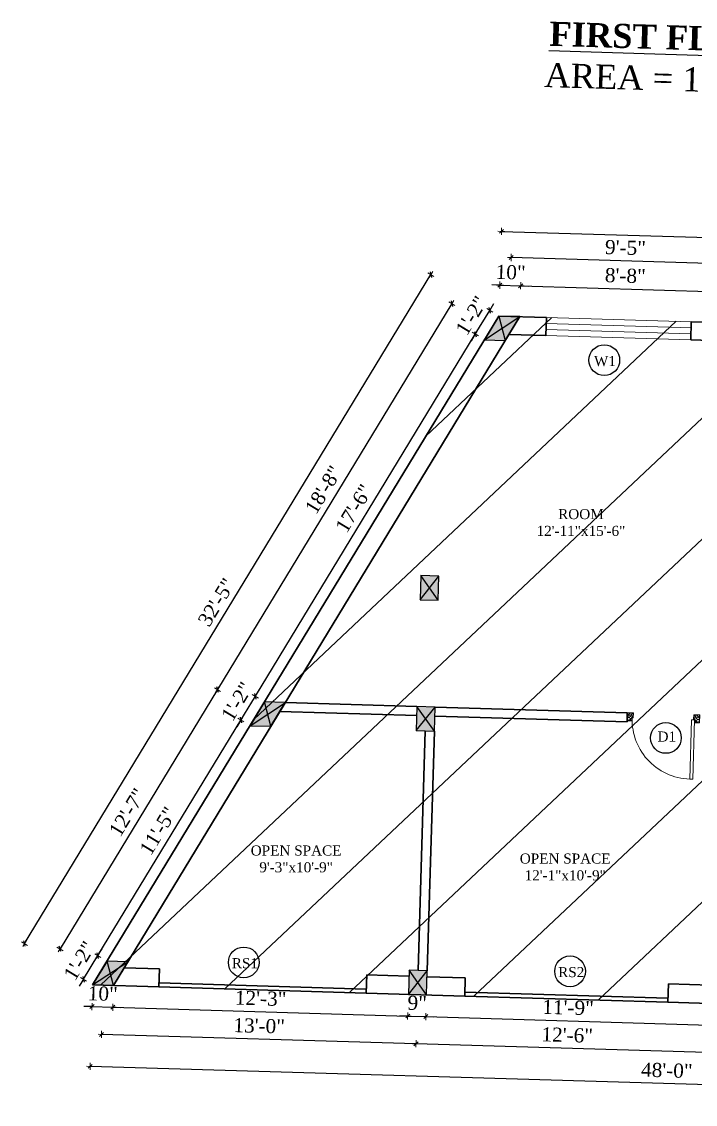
# Model space of a CAD drawing. Header units: inches. Extents: x 4069 to 291496, y -47643 to 12535.
# Drawn here: x 139209 to 139544, y -23339 to -22801 of the extents above; entities that cross this region are included whole.
import ezdxf

# ---------------------------------------------------------------- set-up
doc = ezdxf.new("R2010")
doc.units = ezdxf.units.IN
doc.header["$LTSCALE"] = 5
doc.header["$MEASUREMENT"] = 0
for name, color, linetype, lineweight in [('A-WALL', 7, 'Continuous', 9), ('Dimension', 7, 'Continuous', 18), ('DOOR', 62, 'Continuous', 0), ('Dw', 2, 'Continuous', 18)]:
    doc.layers.add(name, color=color, linetype=linetype, lineweight=lineweight)
doc.layers.add('dim line', color=7, linetype='Continuous', lineweight=15, true_color=0xfab2b2)
doc.layers.add('TEXT', color=6, linetype='Continuous')
doc.layers.add('WALL', color=7, linetype='Continuous')
doc.styles.add('ordinary', font='times.ttf')
doc.dimstyles.new('Copy of 96', dxfattribs={"dimtxt": 7, "dimasz": 4, "dimexe": 0.5, "dimexo": 0.5, "dimgap": 3, "dimtad": 1, "dimdec": 1, "dimzin": 11, "dimdsep": 46, "dimlunit": 4, "dimtxsty": 'ordinary', "dimblk": 'OBLIQUE', "dimcen": 0.09, "dimse1": 1, "dimse2": 1, "dimclrt": 6, "dimazin": 0, "dimtfac": 1, "dimtdec": 1, "dimtix": 1, "dimtmove": 2, "dimatfit": 3, "dimldrblk": 'leader', "dimfxl": 0.5, "dimfxlon": 1, "dimtolj": 1, "dimtzin": 0, "dimarcsym": 0})

# ---------------------------------------------------------------- blocks, each defined once
blk = doc.blocks.new('c2a')
at = {"color": 1, "ltscale": 5}
for p, q in [((18091.63, 4625.76), (18084.82, 4613.76)), ((18101.98, 4625.76), (18091.63, 4625.76)), ((18095.17, 4613.76), (18101.98, 4625.76)), ((18084.82, 4613.76), (18095.17, 4613.76))]:
    blk.add_line(p, q, dxfattribs=at)
blk = doc.blocks.new('A$C27B36B59')
at = {"layer": 'DOOR'}
for p, q in [((0, 4), (0, 0)), ((2.5, 4), (0, 4)), ((0, 0), (3, 0)), ((2.5, 2.5), (2.5, 4)), ((3, 2.5), (2.5, 2.5)), ((3, 0), (3, 2.5))]:
    blk.add_line(p, q, dxfattribs=at)
for centre, radius, start, end in [((-1.4, -0.54), 4.75, 22.1411, 72.838), ((1.34, 2.09), 1.64, 45.138, 144.8948), ((2.21, 0.3), 2.49, 83.3149, 152.658), ((0.13, 0.37), 2.05, 349.4875, 93.6805), ((1.96, -0.47), 2.01, 58.7447, 166.495), ((-0.06, 0.32), 1.13, 343.542, 86.947), ((2.08, -0.4), 1.17, 38.2816, 160.1519)]:
    blk.add_arc(centre, radius, start, end, dxfattribs=at)
blk = doc.blocks.new('D2')
at = {"layer": 'DOOR'}
for p, q in [((74473.95, 24047.59), (74473.95, 24018.09)), ((74473.95, 24047.59), (74475.45, 24047.59)), ((74475.45, 24047.59), (74475.45, 24018.13))]:
    blk.add_line(p, q, dxfattribs=at)
blk.add_arc((74473.95, 24047.59), 29.5, 180, 272.9146, dxfattribs=at)
at = {"layer": 'DOOR', "xscale": -1, "rotation": 180}
blk.add_blockref('A$C27B36B59', (74441.95, 24050.09), dxfattribs=at)
at = {"layer": 'DOOR', "rotation": 180}
blk.add_blockref('A$C27B36B59', (74477.95, 24050.09), dxfattribs=at)
blk = doc.blocks.new('oblique')
at = {"color": 0, "lineweight": -2}
blk.add_line((0.25, 0.25), (-0.25, -0.25), dxfattribs=at)
at = {"layer": 'dim line', "lineweight": 9}
for p, q in [((-0.4375, 0), (0.4375, 0)), ((0, 0.4375), (0, -0.4375))]:
    blk.add_line(p, q, dxfattribs=at)
blk = doc.blocks.new('*D4574')
at = {"layer": 'A-WALL', "color": 0, "lineweight": -2, "ltscale": 50, "transparency": 16777216}
blk.add_line((139554.83, -23313.26), (139404.89, -23308.78), dxfattribs=at)
at = {"layer": 'Defpoints', "color": 0, "ltscale": 50, "transparency": 16777216}
for p in [(139405.62, -23284.38), (139555.55, -23288.85), (139404.89, -23308.78)]:
    blk.add_point(p, dxfattribs=at)
at = {"layer": 'A-WALL', "color": 0, "lineweight": -2, "ltscale": 50, "transparency": 16777216, "xscale": 4, "yscale": 4, "zscale": 4}
for p, rotation in [((139404.89, -23308.78), 178.2899854281411), ((139554.83, -23313.26), 358.2899854281411)]:
    blk.add_blockref('oblique', p, dxfattribs=dict(at, rotation=rotation))
at = {"layer": 'A-WALL', "color": 6, "ltscale": 50, "transparency": 16777216, "insert": (139480.05, -23304.46), "char_height": 7, "attachment_point": 5, "rotation": 358.29, "style": 'ordinary'}
blk.add_mtext('\\A1;12\'-6"', dxfattribs=at)
blk = doc.blocks.new('_OBLIQUE')
at = {"color": 0, "linetype": 'ByBlock'}
blk.add_line((-0.5, -0.5), (0.5, 0.5), dxfattribs=at)
blk = doc.blocks.new('leader')
at = {"layer": 'Dimension'}
for p, q in [((0, -4.33), (0, 4.33)), ((-4.42, 0), (4.42, 0))]:
    blk.add_line(p, q, dxfattribs=at)
blk = doc.blocks.new('*D4575')
at = {"layer": 'A-WALL', "color": 0, "lineweight": -2, "ltscale": 50, "transparency": 16777216}
blk.add_line((139404.89, -23308.78), (139248.64, -23304.12), dxfattribs=at)
at = {"layer": 'Defpoints', "color": 0, "ltscale": 50, "transparency": 16777216}
for p in [(139249.36, -23279.71), (139405.62, -23284.38), (139248.64, -23304.12)]:
    blk.add_point(p, dxfattribs=at)
at = {"layer": 'A-WALL', "color": 0, "lineweight": -2, "ltscale": 50, "transparency": 16777216, "xscale": 4, "yscale": 4, "zscale": 4}
for p, rotation in [((139248.64, -23304.12), 178.2899854281411), ((139404.89, -23308.78), 358.2899854281411)]:
    blk.add_blockref('oblique', p, dxfattribs=dict(at, rotation=rotation))
at = {"layer": 'A-WALL', "color": 6, "ltscale": 50, "transparency": 16777216, "insert": (139326.96, -23299.89), "char_height": 7, "attachment_point": 5, "rotation": 358.29, "style": 'ordinary'}
blk.add_mtext('\\A1;13\'-0"', dxfattribs=at)
blk = doc.blocks.new('*D4028')
at = {"layer": 'A-WALL', "color": 0, "lineweight": -2, "ltscale": 50, "transparency": 16777216}
blk.add_line((139815.73, -23337.1), (139242.98, -23320), dxfattribs=at)
at = {"layer": 'Defpoints', "color": 0, "ltscale": 50, "transparency": 16777216}
for p in [(139244.19, -23279.56), (139816.94, -23296.66), (139242.98, -23320)]:
    blk.add_point(p, dxfattribs=at)
at = {"layer": 'A-WALL', "color": 0, "lineweight": -2, "ltscale": 50, "transparency": 16777216, "xscale": 4, "yscale": 4, "zscale": 4}
for p, rotation in [((139242.98, -23320), 178.2899854281411), ((139815.73, -23337.1), 358.2899854281411)]:
    blk.add_blockref('oblique', p, dxfattribs=dict(at, rotation=rotation))
at = {"layer": 'A-WALL', "color": 6, "ltscale": 50, "transparency": 16777216, "insert": (139529.55, -23322), "char_height": 7, "attachment_point": 5, "rotation": 358.29, "style": 'ordinary'}
blk.add_mtext('\\A1;48\'-0"', dxfattribs=at)
blk = doc.blocks.new('*D4576')
at = {"layer": 'A-WALL', "color": 0, "lineweight": -2, "ltscale": 50, "transparency": 16777216}
for p, q in [((139239.63, -23276.78), (139246.8, -23264.99)), ((139246.8, -23264.99), (139248.87, -23261.57)), ((139239.63, -23276.78), (139237.55, -23280.2))]:
    blk.add_line(p, q, dxfattribs=at)
at = {"layer": 'Defpoints', "color": 0, "ltscale": 50, "transparency": 16777216}
for p in [(139246.8, -23264.99), (139251.36, -23267.77), (139244.19, -23279.56)]:
    blk.add_point(p, dxfattribs=at)
at = {"layer": 'A-WALL', "color": 0, "lineweight": -2, "ltscale": 50, "transparency": 16777216, "xscale": 4, "yscale": 4, "zscale": 4}
for p, rotation in [((139246.8, -23264.99), 238.7014709223615), ((139239.63, -23276.78), 58.70147092236149)]:
    blk.add_blockref('oblique', p, dxfattribs=dict(at, rotation=rotation))
at = {"layer": 'A-WALL', "color": 6, "ltscale": 50, "transparency": 16777216, "insert": (139237.66, -23267.51), "char_height": 7, "attachment_point": 5, "rotation": 58.7015, "style": 'ordinary'}
blk.add_mtext('\\A1;1\'-2"', dxfattribs=at)
blk = doc.blocks.new('*D4577')
at = {"layer": 'A-WALL', "color": 0, "lineweight": -2, "ltscale": 50, "transparency": 16777216}
blk.add_line((139246.8, -23264.99), (139317.89, -23148.06), dxfattribs=at)
at = {"layer": 'Defpoints', "color": 0, "ltscale": 50, "transparency": 16777216}
for p in [(139317.89, -23148.06), (139322.45, -23150.84), (139251.36, -23267.77)]:
    blk.add_point(p, dxfattribs=at)
at = {"layer": 'A-WALL', "color": 0, "lineweight": -2, "ltscale": 50, "transparency": 16777216, "xscale": 4, "yscale": 4, "zscale": 4}
for p, rotation in [((139317.89, -23148.06), 58.70147092263156), ((139246.8, -23264.99), 238.7014709226316)]:
    blk.add_blockref('oblique', p, dxfattribs=dict(at, rotation=rotation))
at = {"layer": 'A-WALL', "color": 6, "ltscale": 50, "transparency": 16777216, "insert": (139276.74, -23203.12), "char_height": 7, "attachment_point": 5, "rotation": 58.7015, "style": 'ordinary'}
blk.add_mtext('\\A1;11\'-5"', dxfattribs=at)
blk = doc.blocks.new('*D4578')
at = {"layer": 'A-WALL', "color": 0, "lineweight": -2, "ltscale": 50, "transparency": 16777216}
for p, q in [((139317.89, -23148.06), (139325.06, -23136.27)), ((139325.06, -23136.27), (139327.13, -23132.85)), ((139317.89, -23148.06), (139315.81, -23151.48))]:
    blk.add_line(p, q, dxfattribs=at)
at = {"layer": 'Defpoints', "color": 0, "ltscale": 50, "transparency": 16777216}
for p in [(139325.06, -23136.27), (139329.62, -23139.05), (139322.45, -23150.84)]:
    blk.add_point(p, dxfattribs=at)
at = {"layer": 'A-WALL', "color": 0, "lineweight": -2, "ltscale": 50, "transparency": 16777216, "xscale": 4, "yscale": 4, "zscale": 4}
for p, rotation in [((139325.06, -23136.27), 238.7014709226316), ((139317.89, -23148.06), 58.70147092263153)]:
    blk.add_blockref('oblique', p, dxfattribs=dict(at, rotation=rotation))
at = {"layer": 'A-WALL', "color": 6, "ltscale": 50, "transparency": 16777216, "insert": (139315.92, -23138.79), "char_height": 7, "attachment_point": 5, "rotation": 58.7015, "style": 'ordinary'}
blk.add_mtext('\\A1;1\'-2"', dxfattribs=at)
blk = doc.blocks.new('*D4579')
at = {"layer": 'A-WALL', "color": 0, "lineweight": -2, "ltscale": 50, "transparency": 16777216}
blk.add_line((139325.06, -23136.27), (139434.38, -22956.45), dxfattribs=at)
at = {"layer": 'Defpoints', "color": 0, "ltscale": 50, "transparency": 16777216}
for p in [(139434.38, -22956.45), (139438.95, -22959.23), (139329.62, -23139.05)]:
    blk.add_point(p, dxfattribs=at)
at = {"layer": 'A-WALL', "color": 0, "lineweight": -2, "ltscale": 50, "transparency": 16777216, "xscale": 4, "yscale": 4, "zscale": 4}
for p, rotation in [((139434.38, -22956.45), 58.70147092263156), ((139325.06, -23136.27), 238.7014709226316)]:
    blk.add_blockref('oblique', p, dxfattribs=dict(at, rotation=rotation))
at = {"layer": 'A-WALL', "color": 6, "ltscale": 50, "transparency": 16777216, "insert": (139374.1, -23042.95), "char_height": 7, "attachment_point": 5, "rotation": 58.7015, "style": 'ordinary'}
blk.add_mtext('\\A1;17\'-6"', dxfattribs=at)
blk = doc.blocks.new('*D4580')
at = {"layer": 'A-WALL', "color": 0, "lineweight": -2, "ltscale": 50, "transparency": 16777216}
for p, q in [((139441.55, -22944.66), (139443.63, -22941.24)), ((139434.38, -22956.45), (139441.55, -22944.66)), ((139434.38, -22956.45), (139432.3, -22959.87))]:
    blk.add_line(p, q, dxfattribs=at)
at = {"layer": 'Defpoints', "color": 0, "ltscale": 50, "transparency": 16777216}
for p in [(139441.55, -22944.66), (139446.11, -22947.44), (139438.95, -22959.23)]:
    blk.add_point(p, dxfattribs=at)
at = {"layer": 'A-WALL', "color": 0, "lineweight": -2, "ltscale": 50, "transparency": 16777216, "xscale": 4, "yscale": 4, "zscale": 4}
for p, rotation in [((139441.55, -22944.66), 238.7014709226316), ((139434.38, -22956.45), 58.70147092263153)]:
    blk.add_blockref('oblique', p, dxfattribs=dict(at, rotation=rotation))
at = {"layer": 'A-WALL', "color": 6, "ltscale": 50, "transparency": 16777216, "insert": (139432.41, -22947.18), "char_height": 7, "attachment_point": 5, "rotation": 58.7015, "style": 'ordinary'}
blk.add_mtext('\\A1;1\'-2"', dxfattribs=at)
blk = doc.blocks.new('*D4581')
at = {"layer": 'A-WALL', "color": 0, "lineweight": -2, "ltscale": 50, "transparency": 16777216}
blk.add_line((139422.75, -22941.3), (139306.25, -23132.91), dxfattribs=at)
at = {"layer": 'Defpoints', "color": 0, "ltscale": 50, "transparency": 16777216}
for p in [(139442.53, -22953.33), (139306.25, -23132.91), (139326.04, -23144.94)]:
    blk.add_point(p, dxfattribs=at)
at = {"layer": 'A-WALL', "color": 0, "lineweight": -2, "ltscale": 50, "transparency": 16777216, "xscale": 4, "yscale": 4, "zscale": 4}
for p, rotation in [((139422.75, -22941.3), 58.7014709224049), ((139306.25, -23132.91), 238.7014709224049)]:
    blk.add_blockref('oblique', p, dxfattribs=dict(at, rotation=rotation))
at = {"layer": 'A-WALL', "color": 6, "ltscale": 50, "transparency": 16777216, "insert": (139358.9, -23033.7), "char_height": 7, "attachment_point": 5, "rotation": 58.7015, "style": 'ordinary'}
blk.add_mtext('\\A1;18\'-8"', dxfattribs=at)
blk = doc.blocks.new('*D4582')
at = {"layer": 'A-WALL', "color": 0, "lineweight": -2, "ltscale": 50, "transparency": 16777216}
blk.add_line((139306.25, -23132.91), (139227.99, -23261.64), dxfattribs=at)
at = {"layer": 'Defpoints', "color": 0, "ltscale": 50, "transparency": 16777216}
for p in [(139326.04, -23144.94), (139227.99, -23261.64), (139247.78, -23273.66)]:
    blk.add_point(p, dxfattribs=at)
at = {"layer": 'A-WALL', "color": 0, "lineweight": -2, "ltscale": 50, "transparency": 16777216, "xscale": 4, "yscale": 4, "zscale": 4}
for p, rotation in [((139306.25, -23132.91), 58.7014709226316), ((139227.99, -23261.64), 238.7014709226316)]:
    blk.add_blockref('oblique', p, dxfattribs=dict(at, rotation=rotation))
at = {"layer": 'A-WALL', "color": 6, "ltscale": 50, "transparency": 16777216, "insert": (139261.51, -23193.86), "char_height": 7, "attachment_point": 5, "rotation": 58.7015, "style": 'ordinary'}
blk.add_mtext('\\A1;12\'-7"', dxfattribs=at)
blk = doc.blocks.new('*D4029')
at = {"layer": 'A-WALL', "color": 0, "lineweight": -2, "ltscale": 50, "transparency": 16777216}
blk.add_line((139210.42, -23259.02), (139412.34, -22926.9), dxfattribs=at)
at = {"layer": 'Defpoints', "color": 0, "ltscale": 50, "transparency": 16777216}
for p in [(139412.34, -22926.9), (139446.11, -22947.44), (139244.19, -23279.56)]:
    blk.add_point(p, dxfattribs=at)
at = {"layer": 'A-WALL', "color": 0, "lineweight": -2, "ltscale": 50, "transparency": 16777216, "xscale": 4, "yscale": 4, "zscale": 4}
for p, rotation in [((139412.34, -22926.9), 58.70147092240745), ((139210.42, -23259.02), 238.7014709224074)]:
    blk.add_blockref('oblique', p, dxfattribs=dict(at, rotation=rotation))
at = {"layer": 'A-WALL', "color": 6, "ltscale": 50, "transparency": 16777216, "insert": (139305.77, -23089.55), "char_height": 7, "attachment_point": 5, "rotation": 58.7015, "style": 'ordinary'}
blk.add_mtext('\\A1;32\'-5"', dxfattribs=at)
blk = doc.blocks.new('*D4583')
at = {"layer": 'A-WALL', "color": 0, "lineweight": -2, "ltscale": 50, "transparency": 16777216}
for p, q in [((139446.57, -22932.13), (139442.57, -22932.01)), ((139446.57, -22932.13), (139456.92, -22932.44)), ((139456.92, -22932.44), (139460.91, -22932.56))]:
    blk.add_line(p, q, dxfattribs=at)
at = {"layer": 'Defpoints', "color": 0, "ltscale": 50, "transparency": 16777216}
for p in [(139456.92, -22932.44), (139446.11, -22947.44), (139456.46, -22947.74)]:
    blk.add_point(p, dxfattribs=at)
at = {"layer": 'A-WALL', "color": 0, "lineweight": -2, "ltscale": 50, "transparency": 16777216, "xscale": 4, "yscale": 4, "zscale": 4}
for p, rotation in [((139446.57, -22932.13), 358.2899854281607), ((139456.92, -22932.44), 178.2899854281607)]:
    blk.add_blockref('oblique', p, dxfattribs=dict(at, rotation=rotation))
at = {"layer": 'A-WALL', "color": 6, "ltscale": 50, "transparency": 16777216, "insert": (139451.94, -22925.73), "char_height": 7, "attachment_point": 5, "rotation": 358.29, "style": 'ordinary'}
blk.add_mtext('\\A1;10"', dxfattribs=at)
blk = doc.blocks.new('*D4584')
at = {"layer": 'A-WALL', "color": 0, "lineweight": -2, "ltscale": 50, "transparency": 16777216}
blk.add_line((139456.92, -22932.44), (139560.52, -22935.53), dxfattribs=at)
at = {"layer": 'Defpoints', "color": 0, "ltscale": 50, "transparency": 16777216}
for p in [(139560.52, -22935.53), (139456.46, -22947.74), (139560.06, -22950.84)]:
    blk.add_point(p, dxfattribs=at)
at = {"layer": 'A-WALL', "color": 0, "lineweight": -2, "ltscale": 50, "transparency": 16777216, "xscale": 4, "yscale": 4, "zscale": 4}
for p, rotation in [((139456.92, -22932.44), 178.2899854281412), ((139560.52, -22935.53), 358.2899854281412)]:
    blk.add_blockref('oblique', p, dxfattribs=dict(at, rotation=rotation))
at = {"layer": 'A-WALL', "color": 6, "ltscale": 50, "transparency": 16777216, "insert": (139508.91, -22927.43), "char_height": 7, "attachment_point": 5, "rotation": 358.29, "style": 'ordinary'}
blk.add_mtext('\\A1;8\'-8"', dxfattribs=at)
blk = doc.blocks.new('*D4592')
at = {"layer": 'A-WALL', "color": 0, "lineweight": -2, "ltscale": 50, "transparency": 16777216}
blk.add_line((139565.43, -22921.77), (139452.16, -22918.39), dxfattribs=at)
at = {"layer": 'Defpoints', "color": 0, "ltscale": 50, "transparency": 16777216}
for p in [(139452.16, -22918.39), (139451.29, -22947.59), (139564.56, -22950.97)]:
    blk.add_point(p, dxfattribs=at)
at = {"layer": 'A-WALL', "color": 0, "lineweight": -2, "ltscale": 50, "transparency": 16777216, "xscale": 4, "yscale": 4, "zscale": 4}
for p, rotation in [((139452.16, -22918.39), 178.2899854281411), ((139565.43, -22921.77), 358.2899854281411)]:
    blk.add_blockref('oblique', p, dxfattribs=dict(at, rotation=rotation))
at = {"layer": 'A-WALL', "color": 6, "ltscale": 50, "transparency": 16777216, "insert": (139508.99, -22913.51), "char_height": 7, "attachment_point": 5, "rotation": 358.29, "style": 'ordinary'}
blk.add_mtext('\\A1;9\'-5"', dxfattribs=at)
blk = doc.blocks.new('*D4030')
at = {"layer": 'A-WALL', "color": 0, "lineweight": -2, "ltscale": 50, "transparency": 16777216}
blk.add_line((139447.37, -22905.4), (139826.2, -22916.71), dxfattribs=at)
at = {"layer": 'Defpoints', "color": 0, "ltscale": 50, "transparency": 16777216}
for p in [(139826.2, -22916.71), (139446.11, -22947.44), (139824.95, -22958.75)]:
    blk.add_point(p, dxfattribs=at)
at = {"layer": 'A-WALL', "color": 0, "lineweight": -2, "ltscale": 50, "transparency": 16777216, "xscale": 4, "yscale": 4, "zscale": 4}
for p, rotation in [((139447.37, -22905.4), 178.2899854281411), ((139826.2, -22916.71), 358.2899854281411)]:
    blk.add_blockref('oblique', p, dxfattribs=dict(at, rotation=rotation))
at = {"layer": 'A-WALL', "color": 6, "ltscale": 50, "transparency": 16777216, "insert": (139636.98, -22904.48), "char_height": 7, "attachment_point": 5, "rotation": 358.29, "style": 'ordinary'}
blk.add_mtext('\\A1;31\'-7"', dxfattribs=at)
blk = doc.blocks.new('*D4031')
at = {"layer": 'A-WALL', "color": 0, "lineweight": -2, "ltscale": 50, "transparency": 16777216}
for p, q in [((139243.87, -23290.31), (139239.87, -23290.19)), ((139243.87, -23290.31), (139254.22, -23290.62)), ((139254.22, -23290.62), (139258.21, -23290.74))]:
    blk.add_line(p, q, dxfattribs=at)
at = {"layer": 'Defpoints', "color": 0, "ltscale": 50, "transparency": 16777216}
for p in [(139244.19, -23279.56), (139254.54, -23279.87), (139254.22, -23290.62)]:
    blk.add_point(p, dxfattribs=at)
at = {"layer": 'A-WALL', "color": 0, "lineweight": -2, "ltscale": 50, "transparency": 16777216, "xscale": 4, "yscale": 4, "zscale": 4}
for p, rotation in [((139243.87, -23290.31), 358.2899854281411), ((139254.22, -23290.62), 178.2899854281411)]:
    blk.add_blockref('oblique', p, dxfattribs=dict(at, rotation=rotation))
at = {"layer": 'A-WALL', "color": 6, "ltscale": 50, "transparency": 16777216, "insert": (139249.24, -23283.91), "char_height": 7, "attachment_point": 5, "rotation": 358.29, "style": 'ordinary'}
blk.add_mtext('\\A1;10"', dxfattribs=at)
blk = doc.blocks.new('*D4032')
at = {"layer": 'A-WALL', "color": 0, "lineweight": -2, "ltscale": 50, "transparency": 16777216}
blk.add_line((139254.22, -23290.62), (139400.8, -23295), dxfattribs=at)
at = {"layer": 'Defpoints', "color": 0, "ltscale": 50, "transparency": 16777216}
for p in [(139254.54, -23279.87), (139401.12, -23284.24), (139400.8, -23295)]:
    blk.add_point(p, dxfattribs=at)
at = {"layer": 'A-WALL', "color": 0, "lineweight": -2, "ltscale": 50, "transparency": 16777216, "xscale": 4, "yscale": 4, "zscale": 4}
for p, rotation in [((139254.22, -23290.62), 178.2899854281411), ((139400.8, -23295), 358.2899854281411)]:
    blk.add_blockref('oblique', p, dxfattribs=dict(at, rotation=rotation))
at = {"layer": 'A-WALL', "color": 6, "ltscale": 50, "transparency": 16777216, "insert": (139327.7, -23286.25), "char_height": 7, "attachment_point": 5, "rotation": 358.29, "style": 'ordinary'}
blk.add_mtext('\\A1;12\'-3"', dxfattribs=at)
blk = doc.blocks.new('*D4033')
at = {"layer": 'A-WALL', "color": 0, "lineweight": -2, "ltscale": 50, "transparency": 16777216}
for p, q in [((139400.8, -23295), (139396.8, -23294.88)), ((139400.8, -23295), (139409.8, -23295.27)), ((139409.8, -23295.27), (139413.8, -23295.39))]:
    blk.add_line(p, q, dxfattribs=at)
at = {"layer": 'Defpoints', "color": 0, "ltscale": 50, "transparency": 16777216}
for p in [(139401.12, -23284.24), (139410.12, -23284.51), (139409.8, -23295.27)]:
    blk.add_point(p, dxfattribs=at)
at = {"layer": 'A-WALL', "color": 0, "lineweight": -2, "ltscale": 50, "transparency": 16777216, "xscale": 4, "yscale": 4, "zscale": 4}
for p, rotation in [((139400.8, -23295), 358.2899854281411), ((139409.8, -23295.27), 178.2899854281411)]:
    blk.add_blockref('oblique', p, dxfattribs=dict(at, rotation=rotation))
at = {"layer": 'A-WALL', "color": 6, "ltscale": 50, "transparency": 16777216, "insert": (139405.5, -23288.56), "char_height": 7, "attachment_point": 5, "rotation": 358.29, "style": 'ordinary'}
blk.add_mtext('\\A1;9"', dxfattribs=at)
blk = doc.blocks.new('*D4034')
at = {"layer": 'A-WALL', "color": 0, "lineweight": -2, "ltscale": 50, "transparency": 16777216}
blk.add_line((139409.8, -23295.27), (139550.73, -23299.47), dxfattribs=at)
at = {"layer": 'Defpoints', "color": 0, "ltscale": 50, "transparency": 16777216}
for p in [(139410.12, -23284.51), (139551.06, -23288.72), (139550.73, -23299.47)]:
    blk.add_point(p, dxfattribs=at)
at = {"layer": 'A-WALL', "color": 0, "lineweight": -2, "ltscale": 50, "transparency": 16777216, "xscale": 4, "yscale": 4, "zscale": 4}
for p, rotation in [((139409.8, -23295.27), 178.2899854281411), ((139550.73, -23299.47), 358.2899854281411)]:
    blk.add_blockref('oblique', p, dxfattribs=dict(at, rotation=rotation))
at = {"layer": 'A-WALL', "color": 6, "ltscale": 50, "transparency": 16777216, "insert": (139480.46, -23290.8), "char_height": 7, "attachment_point": 5, "rotation": 358.29, "style": 'ordinary'}
blk.add_mtext('\\A1;11\'-9"', dxfattribs=at)

msp = doc.modelspace()

# ---------------------------------------------------------------- hatches: boundary and pattern name
at = {"layer": 'WALL', "linetype": 'ByBlock', "ltscale": 5, "true_color": 0xf8991e}
h = msp.add_hatch(dxfattribs=at)
h.set_pattern_fill('ANSI31', color=30, scale=350, angle=-1.7100146)
h.set_pattern_definition([(43.29, (132879.9, -20503.353), (-29.999, 31.8453), [])])
h.paths.add_polyline_path([(139244.19237, -23279.55849), (139446.11425, -22947.43612), (139824.94547, -22958.74584), (139817.11623, -23290.66003), (139816.93719, -23296.65735)])
h = msp.add_hatch(color=30, dxfattribs=at)
h.dxf.hatch_style = 1
h.paths.add_polyline_path([(139447.70237, -22953.48621), (139449.29048, -22959.53629), (139456.4593, -22947.74496)])
h.paths.add_polyline_path([(139447.70237, -22953.48621), (139456.4593, -22947.74496), (139446.11425, -22947.43612)])
h.paths.add_polyline_path([(139446.11425, -22947.43612), (139438.94543, -22959.22745), (139447.70237, -22953.48621)])
h.paths.add_polyline_path([(139447.70237, -22953.48621), (139438.94543, -22959.22745), (139449.29048, -22959.53629)])
h = msp.add_hatch(color=30, dxfattribs=at)
h.dxf.hatch_style = 1
h.paths.add_polyline_path([(139411.64823, -23082.46776), (139406.97119, -23088.3308), (139415.96718, -23088.59937)])
h.paths.add_polyline_path([(139415.96718, -23088.59937), (139416.32528, -23076.60471), (139411.64823, -23082.46776)])
h.paths.add_polyline_path([(139411.64823, -23082.46776), (139416.32528, -23076.60471), (139407.32928, -23076.33614)])
h.paths.add_polyline_path([(139407.32928, -23076.33614), (139406.97119, -23088.3308), (139411.64823, -23082.46776)])
h = msp.add_hatch(color=30, dxfattribs=at)
h.dxf.hatch_style = 1
h.paths.add_polyline_path([(139331.20897, -23145.09526), (139332.79708, -23151.14535), (139339.96591, -23139.35402)])
h.paths.add_polyline_path([(139331.20897, -23145.09526), (139339.96591, -23139.35402), (139329.62086, -23139.04518)])
h.paths.add_polyline_path([(139329.62086, -23139.04518), (139322.45203, -23150.8365), (139331.20897, -23145.09526)])
h.paths.add_polyline_path([(139331.20897, -23145.09526), (139322.45203, -23150.8365), (139332.79708, -23151.14535)])
h = msp.add_hatch(color=30, dxfattribs=at)
h.dxf.hatch_style = 1
h.paths.add_polyline_path([(139409.70857, -23147.43881), (139405.03153, -23153.30185), (139414.02752, -23153.57042)])
h.paths.add_polyline_path([(139414.02752, -23153.57042), (139414.38561, -23141.57577), (139409.70857, -23147.43881)])
h.paths.add_polyline_path([(139409.70857, -23147.43881), (139414.38561, -23141.57577), (139405.38962, -23141.3072)])
h.paths.add_polyline_path([(139405.38962, -23141.3072), (139405.03153, -23153.30185), (139409.70857, -23147.43881)])
h = msp.add_hatch(color=30, dxfattribs=at)
h.dxf.hatch_style = 1
h.paths.add_polyline_path([(139252.94931, -23273.81725), (139254.53742, -23279.86733), (139261.70624, -23268.076)])
h.paths.add_polyline_path([(139252.94931, -23273.81725), (139261.70624, -23268.076), (139251.36119, -23267.76716)])
h.paths.add_polyline_path([(139251.36119, -23267.76716), (139244.19237, -23279.55849), (139252.94931, -23273.81725)])
h.paths.add_polyline_path([(139252.94931, -23273.81725), (139244.19237, -23279.55849), (139254.53742, -23279.86733)])
h = msp.add_hatch(color=30, dxfattribs=at)
h.dxf.hatch_style = 1
h.paths.add_polyline_path([(139405.79941, -23278.38047), (139401.12237, -23284.24351), (139410.11836, -23284.51208)])
h.paths.add_polyline_path([(139410.11836, -23284.51208), (139410.47645, -23272.51743), (139405.79941, -23278.38047)])
h.paths.add_polyline_path([(139405.79941, -23278.38047), (139410.47645, -23272.51743), (139401.48046, -23272.24886)])
h.paths.add_polyline_path([(139401.48046, -23272.24886), (139401.12237, -23284.24351), (139405.79941, -23278.38047)])

# ---------------------------------------------------------------- linework, layer by layer
at = {"color": 1, "ltscale": 5}
for p, q in [((139438.94543, -22959.22745), (139456.4593, -22947.74496)), ((139446.11425, -22947.43612), (139449.29048, -22959.53629)), ((139406.97119, -23088.3308), (139416.32528, -23076.60471)), ((139415.96718, -23088.59937), (139407.32928, -23076.33614)), ((139322.45203, -23150.8365), (139339.96591, -23139.35402)), ((139332.79708, -23151.14535), (139329.62086, -23139.04518)), ((139405.03153, -23153.30185), (139414.38561, -23141.57577)), ((139414.02752, -23153.57042), (139405.38962, -23141.3072)), ((139244.19237, -23279.55849), (139261.70624, -23268.076)), ((139254.53742, -23279.86733), (139251.36119, -23267.76716)), ((139401.12237, -23284.24351), (139410.47645, -23272.51743)), ((139410.11836, -23284.51208), (139401.48046, -23272.24886))]:
    msp.add_line(p, q, dxfattribs=at)
at = {"layer": 'A-WALL', "lineweight": 30}
for p, q in [((139244.19237, -23279.55849), (139446.11425, -22947.43612)), ((139254.53742, -23279.86733), (139456.4593, -22947.74496)), ((139469.72336, -22948.14095), (139446.11425, -22947.43612)), ((139469.45479, -22957.13694), (139469.72336, -22948.14095)), ((139541.42273, -22959.28549), (139541.69129, -22950.2895)), ((139589.05049, -22951.70337), (139541.69129, -22950.2895)), ((139469.45479, -22957.13694), (139451.08269, -22956.58846)), ((139559.79483, -22959.83398), (139541.42273, -22959.28549)), ((139405.38962, -23141.3072), (139339.96591, -23139.35402)), ((139509.90951, -23144.42756), (139414.38561, -23141.57577)), ((139405.25534, -23145.80519), (139337.2776, -23143.77577)), ((139509.77523, -23148.92556), (139414.25133, -23146.07376)), ((139509.90951, -23144.42756), (139509.77523, -23148.92556)), ((139405.97845, -23272.38314), (139409.52953, -23153.43614)), ((139410.47645, -23272.51743), (139414.02752, -23153.57042)), ((139259.91404, -23271.02384), (139277.44624, -23271.54725)), ((139277.17767, -23280.54324), (139277.44624, -23271.54725)), ((139380.1318, -23283.61686), (139380.40037, -23274.62086)), ((139380.40037, -23274.62086), (139401.39093, -23275.24752)), ((139410.38693, -23275.51609), (139429.37855, -23276.08307)), ((139429.10998, -23285.07906), (139429.37855, -23276.08307)), ((139244.19237, -23279.55849), (139277.17767, -23280.54324)), ((139277.17767, -23280.54324), (139380.1318, -23283.61686)), ((139277.23735, -23278.54413), (139380.19148, -23281.61775)), ((139530.065, -23288.093), (139530.33357, -23279.09701)), ((139530.33357, -23279.09701), (139551.32413, -23279.72367)), ((139380.1318, -23283.61686), (139429.10998, -23285.07906)), ((139429.10998, -23285.07906), (139530.065, -23288.093)), ((139429.16966, -23283.07995), (139530.12468, -23286.09389)), ((139530.065, -23288.093), (139581.04229, -23289.61489))]:
    msp.add_line(p, q, dxfattribs=at)
at = {"layer": 'Dw', "color": 3}
for p, q in [((139469.72336, -22948.14095), (139541.69129, -22950.2895)), ((139469.63384, -22951.13962), (139541.60177, -22953.28817)), ((139469.45479, -22957.13694), (139541.42273, -22959.28549)), ((139469.54431, -22954.13828), (139541.51225, -22956.28683))]:
    msp.add_line(p, q, dxfattribs=at)
at = {"layer": 'TEXT'}
for centre in [(139498.46332, -22969.3568), (139529.07151, -23156.92455), (139319.2987, -23268.38214), (139481.45764, -23272.8075)]:
    msp.add_circle(centre, 7.64038, dxfattribs=at)
at = {"layer": 'WALL', "color": 2, "linetype": 'ByBlock', "ltscale": 5}
for points in [[(139438.94543, -22959.22745), (139449.29048, -22959.53629), (139456.4593, -22947.74496), (139446.11425, -22947.43612)], [(139406.97119, -23088.3308), (139415.96718, -23088.59937), (139416.32528, -23076.60471), (139407.32928, -23076.33614)], [(139322.45203, -23150.8365), (139332.79708, -23151.14535), (139339.96591, -23139.35402), (139329.62086, -23139.04518)], [(139405.03153, -23153.30185), (139414.02752, -23153.57042), (139414.38561, -23141.57577), (139405.38962, -23141.3072)], [(139244.19237, -23279.55849), (139254.53742, -23279.86733), (139261.70624, -23268.076), (139251.36119, -23267.76716)], [(139401.12237, -23284.24351), (139410.11836, -23284.51208), (139410.47645, -23272.51743), (139401.48046, -23272.24886)]]:
    msp.add_lwpolyline(points, close=True, dxfattribs=at)

# ---------------------------------------------------------------- block references
at = {"layer": 'WALL', "color": 2, "linetype": 'ByBlock', "ltscale": 5, "rotation": 358.2899854281413}
for p in [(121224.50114, -27031.26367), (121108.00774, -27222.87273), (121029.74808, -27351.59471)]:
    msp.add_blockref('c2a', p, dxfattribs=at)
at = {"layer": 'WALL', "color": 2, "linetype": 'ByBlock', "rotation": 358.2899854281413}
msp.add_blockref('D2', (64383.43273, -44962.38616), dxfattribs=at)

# ---------------------------------------------------------------- texts
at = {"layer": 'TEXT', "style": 'ordinary'}
for s, p in [('W1', (139493.34113, -22972.26937)), ('D1', (139524.91792, -23158.72653)), ('RS1', (139313.36628, -23271.27051)), ('RS2', (139475.52522, -23275.69588))]:
    msp.add_text(s, height=5, dxfattribs=at).set_placement(p)
at = {"layer": 'TEXT', "char_height": 12, "width": 219.8150831, "attachment_point": 8, "rotation": 358.2895973, "style": 'ordinary'}
for s, insert in [('{\\fTimes New Roman|b1|i0|c0|p18;\\LFIRST FLOOR PLAN}', (139559.11281, -22816.08209)), ('AREA = 1205.23 sq. ft.', (139554.80627, -22840.20507))]:
    msp.add_mtext(s, dxfattribs=dict(at, insert=insert))
at = {"layer": 'TEXT', "char_height": 5, "attachment_point": 8, "style": 'ordinary'}
for s, insert in [('ROOM\\P12\'-11"x15\'-6"', (139486.85767, -23056.69436)), ('OPEN SPACE\\P9\'-3"x10\'-9"', (139345.31134, -23223.71928)), ('OPEN SPACE\\P12\'-1"x10\'-9"', (139479.02754, -23227.71128))]:
    msp.add_mtext_dynamic_manual_height_columns(s, width=101.5687276, gutter_width=1720.71691, heights=[0], dxfattribs=dict(at, insert=insert))

# ---------------------------------------------------------------- dimensions: what is measured, and where the dimension line sits
at = {"layer": 'A-WALL', "ltscale": 50}
for base, p1, p2, angle, picture, middle in [((139826.20054, -22916.70577), (139446.11425, -22947.43612), (139824.94547, -22958.74584), 358.2899854, '*D4030', (139636.98101, -22904.48318)), ((139452.15858, -22918.38856), (139564.5614, -22950.97227), (139451.28678, -22947.59054), 358.2899854, '*D4592', (139508.99197, -22913.5117)), ((139560.52036, -22935.53176), (139456.4593, -22947.74496), (139560.0634, -22950.83799), 178.2899854, '*D4584', (139508.91408, -22927.42761)), ((139441.54973, -22944.66101), (139438.94543, -22959.22745), (139446.11425, -22947.43612), 238.7014709, '*D4580', (139432.41125, -22947.17994)), ((139434.38091, -22956.45233), (139329.62086, -23139.04518), (139438.94543, -22959.22745), 238.7014709, '*D4579', (139374.10418, -23042.94776)), ((139325.05634, -23136.27006), (139322.45203, -23150.8365), (139329.62086, -23139.04518), 238.7014709, '*D4578', (139315.91785, -23138.789)), ((139227.995, -23261.63601), (139326.03645, -23144.94084), (139247.77678, -23273.66282), 58.7014709, '*D4582', (139261.51039, -23193.86158)), ((139317.88751, -23148.06139), (139251.36119, -23267.76716), (139322.45203, -23150.8365), 238.7014709, '*D4577', (139276.73627, -23203.11853)), ((139254.21636, -23290.62153), (139244.19237, -23279.55849), (139254.53742, -23279.86733), 358.2899854, '*D4031', (139249.23961, -23283.90946)), ((139248.63638, -23304.11537), (139405.62036, -23284.3778), (139249.36489, -23279.71291), 358.2899854, '*D4575', (139326.95988, -23299.89017)), ((139400.80131, -23294.99771), (139254.53742, -23279.86733), (139401.12237, -23284.24351), 358.2899854, '*D4032', (139327.70461, -23286.25198)), ((139409.7973, -23295.26628), (139401.12237, -23284.24351), (139410.11836, -23284.51208), 358.2899854, '*D4033', (139405.49538, -23288.56426)), ((139404.89184, -23308.78026), (139555.55356, -23288.85394), (139405.62036, -23284.3778), 358.2899854, '*D4574', (139480.05422, -23304.46069)), ((139550.73451, -23299.47385), (139410.11836, -23284.51208), (139551.05556, -23288.71966), 358.2899854, '*D4034', (139480.46198, -23290.80233))]:
    dim = msp.add_linear_dim(base=base, p1=p1, p2=p2, angle=angle, dimstyle='Copy of 96', override={"dimdec": 0, "dimblk": 'oblique', "dimtdec": 0, "dimarcsym": 1}, dxfattribs=at)
    dim.commit()
    dim.dimension.update_dxf_attribs({"geometry": picture, "text_midpoint": middle})
for p1, p2, distance, picture, middle in [((139446.11425, -22947.43612), (139456.4593, -22947.74496), 15.31305, '*D4583', (139451.93951, -22925.72667)), ((139244.19237, -23279.55849), (139446.11425, -22947.43612), 39.52759, '*D4029', (139305.77227, -23089.55464)), ((139442.52984, -22953.33178), (139326.03645, -23144.94084), -23.15088, '*D4581', (139358.89554, -23033.7013)), ((139244.19237, -23279.55849), (139251.36119, -23267.76716), 5.34192, '*D4576', (139237.65819, -23267.51098))]:
    dim = msp.add_aligned_dim(p1=p1, p2=p2, distance=distance, dimstyle='Copy of 96', override={"dimdec": 0, "dimblk": 'oblique', "dimtdec": 0, "dimarcsym": 1}, dxfattribs=at)
    dim.commit()
    dim.dimension.update_dxf_attribs({"geometry": picture, "text_midpoint": middle})
dim = msp.add_linear_dim(base=(139242.98491, -23320.00374), p1=(139816.93719, -23296.65735), p2=(139244.19237, -23279.55849), angle=358.2899854, text='48\'-0"', dimstyle='Copy of 96', override={"dimdec": 0, "dimblk": 'oblique', "dimtdec": 0, "dimarcsym": 1}, dxfattribs=at)
dim.commit()
dim.dimension.update_dxf_attribs({"geometry": '*D4028', "text_midpoint": (139529.55309, -23321.99554)})

doc.saveas('drawing.dxf')
